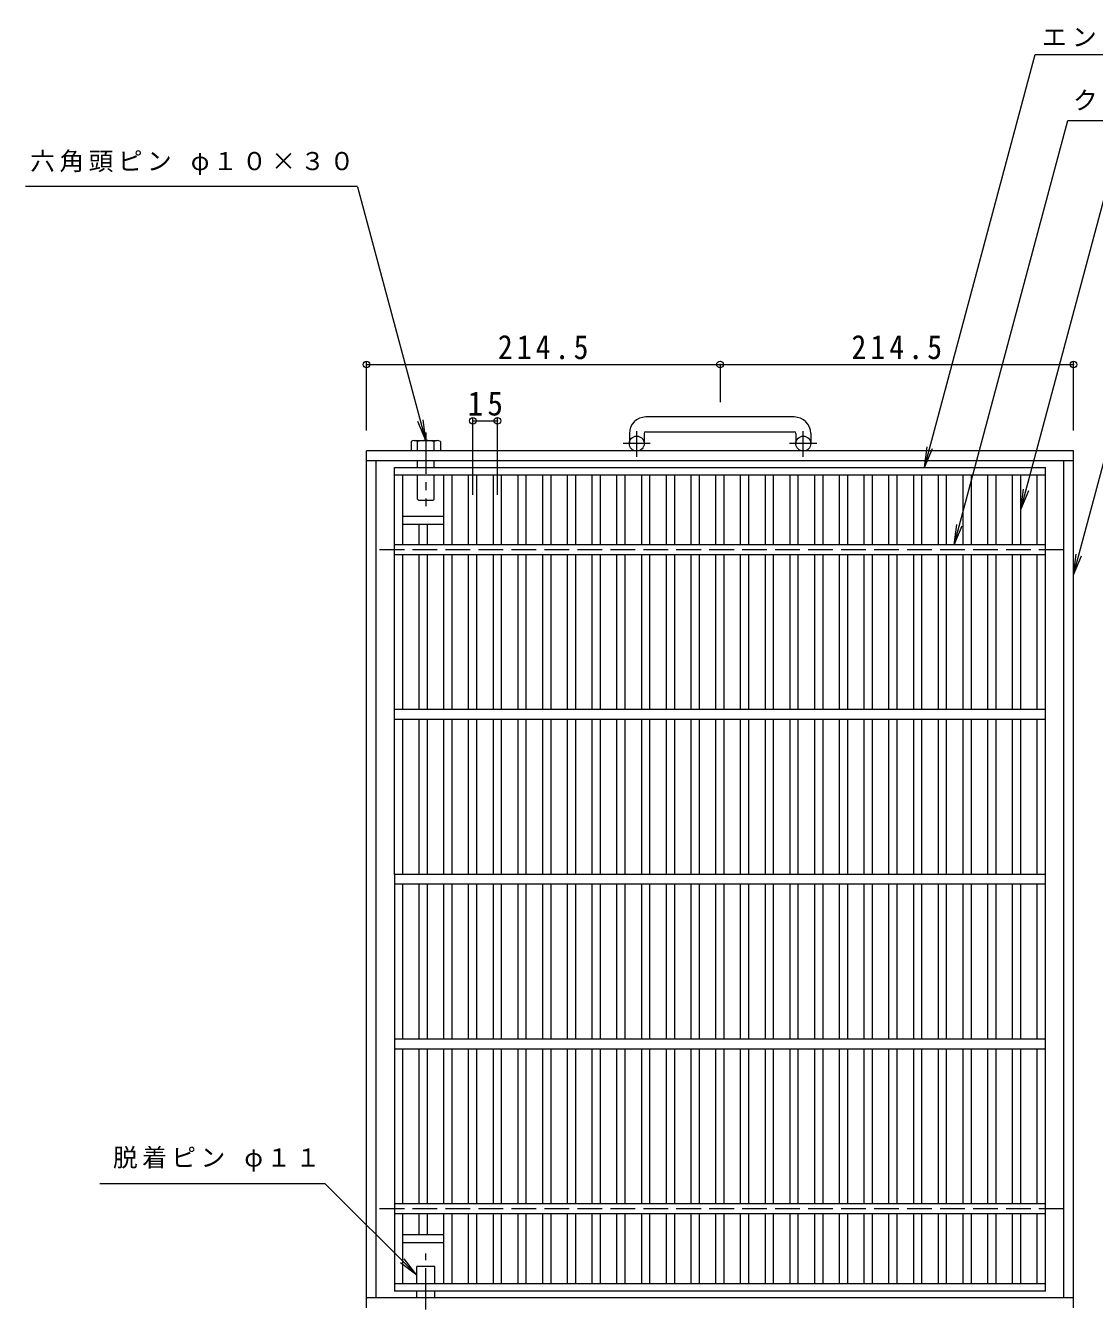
# Model space of a CAD drawing. Units: millimetres, scale not verified. Extents: x -912 to 884, y -688 to 590.
# Drawn here: x -912 to -263, y -185 to 590 of the extents above; entities that cross this region are included whole.
import ezdxf

# ---------------------------------------------------------------- set-up
doc = ezdxf.new("R2010")
doc.units = ezdxf.units.MM
doc.header["$LTSCALE"] = 5
doc.header["$PDMODE"] = 32
doc.header["$PDSIZE"] = 4
doc.linetypes.add('CHAIN1', pattern=[8, 5, -1, 1, -1])
doc.linetypes.add('DASHED3', pattern=[4, 3, -1])
for name, color, linetype, lineweight in [('A-1', 2, 'Continuous', 9), ('A-2', 3, 'Continuous', 9), ('A-4', 7, 'Continuous', 9), ('A-5', 7, 'Continuous', 9), ('A-9', 4, 'Continuous', 9)]:
    doc.layers.add(name, color=color, linetype=linetype, lineweight=lineweight)
doc.styles.add('ＭＳ ゴシック', font='')
doc.styles.get('ＭＳ ゴシック').set_extended_font_data('MS Gothic')

msp = doc.modelspace()

# ---------------------------------------------------------------- linework, layer by layer
at = {"layer": 'A-1'}
for p, q in [((-445.659, 351.96), (-535.658, 351.96)), ((-545.658, 341.96), (-545.658, 335.86)), ((-536.659, 341.96), (-536.659, 335.86)), ((-535.658, 342.96), (-445.659, 342.96)), ((-444.659, 341.96), (-444.659, 335.86)), ((-435.658, 341.96), (-435.658, 335.86)), ((-276.158, 331.36), (-705.159, 331.36)), ((-705.159, -188.639), (-705.159, 331.36)), ((-276.158, 325.36), (-705.159, 325.36)), ((-699.158, -182.64), (-699.158, 325.36)), ((-282.158, -182.64), (-282.158, 325.36)), ((-276.158, -188.639), (-276.158, 331.36)), ((-276.158, -182.64), (-705.159, -182.64))]:
    msp.add_line(p, q, dxfattribs=at)
at = {"layer": 'A-1', "linetype": 'CHAIN1'}
for p, q in [((-541.159, 327.753), (-541.159, 343.35)), ((-440.158, 327.753), (-440.158, 343.35)), ((-532.996, 335.86), (-549.403, 335.86)), ((-431.995, 335.86), (-448.402, 335.86))]:
    msp.add_line(p, q, dxfattribs=at)
at = {"layer": 'A-1', "linetype": 'DASHED3'}
for p, q in [((-282.158, 271.361), (-699.158, 271.361)), ((-282.158, -128.64), (-699.158, -128.64))]:
    msp.add_line(p, q, dxfattribs=at)
at = {"layer": 'A-1'}
for centre in [(-541.159, 335.86), (-440.159, 335.86)]:
    msp.add_circle(centre, 4.5, dxfattribs=at)
for centre, radius, start, end in [((-535.658, 341.96), 10, 90, 180), ((-445.659, 341.96), 10, 0, 90), ((-535.658, 341.96), 1, 90, 180), ((-445.659, 341.96), 1, 0, 90)]:
    msp.add_arc(centre, radius, start, end, dxfattribs=at)
at = {"layer": 'A-2'}
for p, q in [((-688.158, 74.36), (-688.158, 321.36)), ((-688.158, 321.36), (-293.158, 321.36)), ((-293.158, -178.64), (-293.158, 321.36)), ((-688.158, 316.86), (-293.158, 316.86)), ((-683.158, 274.36), (-683.158, 316.86)), ((-658.158, 274.36), (-658.158, 316.86)), ((-653.158, 274.36), (-653.158, 316.86)), ((-643.158, 274.36), (-643.158, 316.86)), ((-638.158, 274.36), (-638.158, 316.86)), ((-628.158, 274.36), (-628.158, 316.86)), ((-623.158, 274.36), (-623.158, 316.86)), ((-613.158, 274.36), (-613.158, 316.86)), ((-608.158, 274.36), (-608.158, 316.86)), ((-598.158, 274.36), (-598.158, 316.86)), ((-593.158, 274.36), (-593.158, 316.86)), ((-583.158, 274.36), (-583.158, 316.86)), ((-578.158, 274.36), (-578.158, 316.86)), ((-568.158, 274.36), (-568.158, 316.86)), ((-563.158, 274.36), (-563.158, 316.86)), ((-553.158, 274.36), (-553.158, 316.86)), ((-548.158, 274.36), (-548.158, 316.86)), ((-538.158, 274.36), (-538.158, 316.86)), ((-533.158, 274.36), (-533.158, 316.86)), ((-523.158, 274.36), (-523.158, 316.86)), ((-518.158, 274.36), (-518.158, 316.86)), ((-508.158, 274.36), (-508.158, 316.86)), ((-503.158, 274.36), (-503.158, 316.86)), ((-493.158, 274.36), (-493.158, 316.86)), ((-488.158, 274.36), (-488.158, 316.86)), ((-478.158, 274.36), (-478.158, 316.86)), ((-473.158, 274.36), (-473.158, 316.86)), ((-463.158, 274.36), (-463.158, 316.86)), ((-458.158, 274.36), (-458.158, 316.86)), ((-448.158, 274.36), (-448.158, 316.86)), ((-443.158, 274.36), (-443.158, 316.86)), ((-433.158, 274.36), (-433.158, 316.86)), ((-428.158, 274.36), (-428.158, 316.86)), ((-418.158, 274.36), (-418.158, 316.86)), ((-413.158, 274.36), (-413.158, 316.86)), ((-403.158, 274.36), (-403.158, 316.86)), ((-398.158, 274.36), (-398.158, 316.86)), ((-388.158, 274.36), (-388.158, 316.86)), ((-383.158, 274.36), (-383.158, 316.86)), ((-373.158, 274.36), (-373.158, 316.86)), ((-368.158, 274.36), (-368.158, 316.86)), ((-358.158, 274.36), (-358.158, 316.86)), ((-353.158, 274.36), (-353.158, 316.86)), ((-343.158, 274.36), (-343.158, 316.86)), ((-338.158, 274.36), (-338.158, 316.86)), ((-328.158, 274.36), (-328.158, 316.86)), ((-323.158, 274.36), (-323.158, 316.86)), ((-313.158, 274.36), (-313.158, 316.86)), ((-308.158, 274.36), (-308.158, 316.86)), ((-298.158, 274.36), (-298.158, 316.86)), ((-673.158, 274.36), (-673.158, 286.859)), ((-668.158, 274.36), (-668.158, 286.859)), ((-293.158, 274.36), (-688.158, 274.36)), ((-293.158, 268.36), (-688.158, 268.36)), ((-683.158, 174.36), (-683.158, 268.36)), ((-673.158, 174.36), (-673.158, 268.36)), ((-668.158, 174.36), (-668.158, 268.36)), ((-658.158, 174.36), (-658.158, 268.36)), ((-653.158, 174.36), (-653.158, 268.36)), ((-643.158, 174.36), (-643.158, 268.36)), ((-638.158, 174.36), (-638.158, 268.36)), ((-628.158, 174.36), (-628.158, 268.36)), ((-623.158, 174.36), (-623.158, 268.36)), ((-613.158, 174.36), (-613.158, 268.36)), ((-608.158, 174.36), (-608.158, 268.36)), ((-598.158, 174.36), (-598.158, 268.36)), ((-593.158, 174.36), (-593.158, 268.36)), ((-583.158, 174.36), (-583.158, 268.36)), ((-578.158, 174.36), (-578.158, 268.36)), ((-568.158, 174.36), (-568.158, 268.36)), ((-563.158, 174.36), (-563.158, 268.36)), ((-553.158, 174.36), (-553.158, 268.36)), ((-548.158, 174.36), (-548.158, 268.36)), ((-538.158, 174.36), (-538.158, 268.36)), ((-533.158, 174.36), (-533.158, 268.36)), ((-523.158, 174.36), (-523.158, 268.36)), ((-518.158, 174.36), (-518.158, 268.36)), ((-508.158, 174.36), (-508.158, 268.36)), ((-503.158, 174.36), (-503.158, 268.36)), ((-493.158, 174.36), (-493.158, 268.36)), ((-488.158, 174.36), (-488.158, 268.36)), ((-478.158, 174.36), (-478.158, 268.36)), ((-473.158, 174.36), (-473.158, 268.36)), ((-463.158, 174.36), (-463.158, 268.36)), ((-458.158, 174.36), (-458.158, 268.36)), ((-448.158, 174.36), (-448.158, 268.36)), ((-443.158, 174.36), (-443.158, 268.36)), ((-433.158, 174.36), (-433.158, 268.36)), ((-428.158, 174.36), (-428.158, 268.36)), ((-418.158, 174.36), (-418.158, 268.36)), ((-413.158, 174.36), (-413.158, 268.36)), ((-403.158, 174.36), (-403.158, 268.36)), ((-398.158, 174.36), (-398.158, 268.36)), ((-388.158, 174.36), (-388.158, 268.36)), ((-383.158, 174.36), (-383.158, 268.36)), ((-373.158, 174.36), (-373.158, 268.36)), ((-368.158, 174.36), (-368.158, 268.36)), ((-358.158, 174.36), (-358.158, 268.36)), ((-353.158, 174.36), (-353.158, 268.36)), ((-343.158, 174.36), (-343.158, 268.36)), ((-338.158, 174.36), (-338.158, 268.36)), ((-328.158, 174.36), (-328.158, 268.36)), ((-323.158, 174.36), (-323.158, 268.36)), ((-313.158, 174.36), (-313.158, 268.36)), ((-308.158, 174.36), (-308.158, 268.36)), ((-298.158, 174.36), (-298.158, 268.36)), ((-293.158, 174.36), (-688.158, 174.36)), ((-293.158, 168.36), (-688.158, 168.36)), ((-683.158, 74.36), (-683.158, 168.36)), ((-673.158, 74.36), (-673.158, 168.36)), ((-668.158, 74.36), (-668.158, 168.36)), ((-658.158, 74.36), (-658.158, 168.36)), ((-653.158, 74.36), (-653.158, 168.36)), ((-643.158, 74.36), (-643.158, 168.36)), ((-638.158, 74.36), (-638.158, 168.36)), ((-628.158, 74.36), (-628.158, 168.36)), ((-623.158, 74.36), (-623.158, 168.36)), ((-613.158, 74.36), (-613.158, 168.36)), ((-608.158, 74.36), (-608.158, 168.36)), ((-598.158, 74.36), (-598.158, 168.36)), ((-593.158, 74.36), (-593.158, 168.36)), ((-583.158, 74.36), (-583.158, 168.36)), ((-578.158, 74.36), (-578.158, 168.36)), ((-568.158, 74.36), (-568.158, 168.36)), ((-563.158, 74.36), (-563.158, 168.36)), ((-553.158, 74.36), (-553.158, 168.36)), ((-548.158, 74.36), (-548.158, 168.36)), ((-538.158, 74.36), (-538.158, 168.36)), ((-533.158, 74.36), (-533.158, 168.36)), ((-523.158, 74.36), (-523.158, 168.36)), ((-518.158, 74.36), (-518.158, 168.36)), ((-508.158, 74.36), (-508.158, 168.36)), ((-503.158, 74.36), (-503.158, 168.36)), ((-493.158, 74.36), (-493.158, 168.36)), ((-488.158, 74.36), (-488.158, 168.36)), ((-478.158, 74.36), (-478.158, 168.36)), ((-473.158, 74.36), (-473.158, 168.36)), ((-463.158, 74.36), (-463.158, 168.36)), ((-458.158, 74.36), (-458.158, 168.36)), ((-448.158, 74.36), (-448.158, 168.36)), ((-443.158, 74.36), (-443.158, 168.36)), ((-433.158, 74.36), (-433.158, 168.36)), ((-428.158, 74.36), (-428.158, 168.36)), ((-418.158, 74.36), (-418.158, 168.36)), ((-413.158, 74.36), (-413.158, 168.36)), ((-403.158, 74.36), (-403.158, 168.36)), ((-398.158, 74.36), (-398.158, 168.36)), ((-388.158, 74.36), (-388.158, 168.36)), ((-383.158, 74.36), (-383.158, 168.36)), ((-373.158, 74.36), (-373.158, 168.36)), ((-368.158, 74.36), (-368.158, 168.36)), ((-358.158, 74.36), (-358.158, 168.36)), ((-353.158, 74.36), (-353.158, 168.36)), ((-343.158, 74.36), (-343.158, 168.36)), ((-338.158, 74.36), (-338.158, 168.36)), ((-328.158, 74.36), (-328.158, 168.36)), ((-323.158, 74.36), (-323.158, 168.36)), ((-313.158, 74.36), (-313.158, 168.36)), ((-308.158, 74.36), (-308.158, 168.36)), ((-298.158, 74.36), (-298.158, 168.36)), ((-688.158, 74.36), (-688.158, -178.64)), ((-293.158, 74.36), (-688.158, 74.36)), ((-293.158, 68.36), (-688.158, 68.36)), ((-683.158, -25.64), (-683.158, 68.36)), ((-673.158, -25.64), (-673.158, 68.36)), ((-668.158, -25.64), (-668.158, 68.36)), ((-658.158, -25.64), (-658.158, 68.36)), ((-653.158, -25.64), (-653.158, 68.36)), ((-643.158, -25.64), (-643.158, 68.36)), ((-638.158, -25.64), (-638.158, 68.36)), ((-628.158, -25.64), (-628.158, 68.36)), ((-623.158, -25.64), (-623.158, 68.36)), ((-613.158, -25.64), (-613.158, 68.36)), ((-608.158, -25.64), (-608.158, 68.36)), ((-598.158, -25.64), (-598.158, 68.36)), ((-593.158, -25.64), (-593.158, 68.36)), ((-583.158, -25.64), (-583.158, 68.36)), ((-578.158, -25.64), (-578.158, 68.36)), ((-568.158, -25.64), (-568.158, 68.36)), ((-563.158, -25.64), (-563.158, 68.36)), ((-553.158, -25.64), (-553.158, 68.36)), ((-548.158, -25.64), (-548.158, 68.36)), ((-538.158, -25.64), (-538.158, 68.36)), ((-533.158, -25.64), (-533.158, 68.36)), ((-523.158, -25.64), (-523.158, 68.36)), ((-518.158, -25.64), (-518.158, 68.36)), ((-508.158, -25.64), (-508.158, 68.36)), ((-503.158, -25.64), (-503.158, 68.36)), ((-493.158, -25.64), (-493.158, 68.36)), ((-488.158, -25.64), (-488.158, 68.36)), ((-478.158, -25.64), (-478.158, 68.36)), ((-473.158, -25.64), (-473.158, 68.36)), ((-463.158, -25.64), (-463.158, 68.36)), ((-458.158, -25.64), (-458.158, 68.36)), ((-448.158, -25.64), (-448.158, 68.36)), ((-443.158, -25.64), (-443.158, 68.36)), ((-433.158, -25.64), (-433.158, 68.36)), ((-428.158, -25.64), (-428.158, 68.36)), ((-418.158, -25.64), (-418.158, 68.36)), ((-413.158, -25.64), (-413.158, 68.36)), ((-403.158, -25.64), (-403.158, 68.36)), ((-398.158, -25.64), (-398.158, 68.36)), ((-388.158, -25.64), (-388.158, 68.36)), ((-383.158, -25.64), (-383.158, 68.36)), ((-373.158, -25.64), (-373.158, 68.36)), ((-368.158, -25.64), (-368.158, 68.36)), ((-358.158, -25.64), (-358.158, 68.36)), ((-353.158, -25.64), (-353.158, 68.36)), ((-343.158, -25.64), (-343.158, 68.36)), ((-338.158, -25.64), (-338.158, 68.36)), ((-328.158, -25.64), (-328.158, 68.36)), ((-323.158, -25.64), (-323.158, 68.36)), ((-313.158, -25.64), (-313.158, 68.36)), ((-308.158, -25.64), (-308.158, 68.36)), ((-298.158, -25.64), (-298.158, 68.36)), ((-293.158, -25.64), (-688.158, -25.64)), ((-293.158, -31.64), (-688.158, -31.64)), ((-683.158, -125.64), (-683.158, -31.64)), ((-673.158, -125.64), (-673.158, -31.64)), ((-668.158, -125.64), (-668.158, -31.64)), ((-658.158, -125.64), (-658.158, -31.64)), ((-653.158, -125.64), (-653.158, -31.64)), ((-643.158, -125.64), (-643.158, -31.64)), ((-638.158, -125.64), (-638.158, -31.64)), ((-628.158, -125.64), (-628.158, -31.64)), ((-623.158, -125.64), (-623.158, -31.64)), ((-613.158, -125.64), (-613.158, -31.64)), ((-608.158, -125.64), (-608.158, -31.64)), ((-598.158, -125.64), (-598.158, -31.64)), ((-593.158, -125.64), (-593.158, -31.64)), ((-583.158, -125.64), (-583.158, -31.64)), ((-578.158, -125.64), (-578.158, -31.64)), ((-568.158, -125.64), (-568.158, -31.64)), ((-563.158, -125.64), (-563.158, -31.64)), ((-553.158, -125.64), (-553.158, -31.64)), ((-548.158, -125.64), (-548.158, -31.64)), ((-538.158, -125.64), (-538.158, -31.64)), ((-533.158, -125.64), (-533.158, -31.64)), ((-523.158, -125.64), (-523.158, -31.64)), ((-518.158, -125.64), (-518.158, -31.64)), ((-508.158, -125.64), (-508.158, -31.64)), ((-503.158, -125.64), (-503.158, -31.64)), ((-493.158, -125.64), (-493.158, -31.64)), ((-488.158, -125.64), (-488.158, -31.64)), ((-478.158, -125.64), (-478.158, -31.64)), ((-473.158, -125.64), (-473.158, -31.64)), ((-463.158, -125.64), (-463.158, -31.64)), ((-458.158, -125.64), (-458.158, -31.64)), ((-448.158, -125.64), (-448.158, -31.64)), ((-443.158, -125.64), (-443.158, -31.64)), ((-433.158, -125.64), (-433.158, -31.64)), ((-428.158, -125.64), (-428.158, -31.64)), ((-418.158, -125.64), (-418.158, -31.64)), ((-413.158, -125.64), (-413.158, -31.64)), ((-403.158, -125.64), (-403.158, -31.64)), ((-398.158, -125.64), (-398.158, -31.64)), ((-388.158, -125.64), (-388.158, -31.64)), ((-383.158, -125.64), (-383.158, -31.64)), ((-373.158, -125.64), (-373.158, -31.64)), ((-368.158, -125.64), (-368.158, -31.64)), ((-358.158, -125.64), (-358.158, -31.64)), ((-353.158, -125.64), (-353.158, -31.64)), ((-343.158, -125.64), (-343.158, -31.64)), ((-338.158, -125.64), (-338.158, -31.64)), ((-328.158, -125.64), (-328.158, -31.64)), ((-323.158, -125.64), (-323.158, -31.64)), ((-313.158, -125.64), (-313.158, -31.64)), ((-308.158, -125.64), (-308.158, -31.64)), ((-298.158, -125.64), (-298.158, -31.64)), ((-293.158, -125.64), (-688.158, -125.64)), ((-293.158, -131.64), (-688.158, -131.64)), ((-683.158, -174.14), (-683.158, -131.64)), ((-673.158, -144.14), (-673.158, -131.64)), ((-668.158, -144.14), (-668.158, -131.64)), ((-658.158, -174.14), (-658.158, -131.64)), ((-653.158, -174.14), (-653.158, -131.64)), ((-643.158, -174.14), (-643.158, -131.64)), ((-638.158, -174.14), (-638.158, -131.64)), ((-628.158, -174.14), (-628.158, -131.64)), ((-623.158, -174.14), (-623.158, -131.64)), ((-613.158, -174.14), (-613.158, -131.64)), ((-608.158, -174.14), (-608.158, -131.64)), ((-598.158, -174.14), (-598.158, -131.64)), ((-593.158, -174.14), (-593.158, -131.64)), ((-583.158, -174.14), (-583.158, -131.64)), ((-578.158, -174.14), (-578.158, -131.64)), ((-568.158, -174.14), (-568.158, -131.64)), ((-563.158, -174.14), (-563.158, -131.64)), ((-553.158, -174.14), (-553.158, -131.64)), ((-548.158, -174.14), (-548.158, -131.64)), ((-538.158, -174.14), (-538.158, -131.64)), ((-533.158, -174.14), (-533.158, -131.64)), ((-523.158, -174.14), (-523.158, -131.64)), ((-518.158, -174.14), (-518.158, -131.64)), ((-508.158, -174.14), (-508.158, -131.64)), ((-503.158, -174.14), (-503.158, -131.64)), ((-493.158, -174.14), (-493.158, -131.64)), ((-488.158, -174.14), (-488.158, -131.64)), ((-478.158, -174.14), (-478.158, -131.64)), ((-473.158, -174.14), (-473.158, -131.64)), ((-463.158, -174.14), (-463.158, -131.64)), ((-458.158, -174.14), (-458.158, -131.64)), ((-448.158, -174.14), (-448.158, -131.64)), ((-443.158, -174.14), (-443.158, -131.64)), ((-433.158, -174.14), (-433.158, -131.64)), ((-428.158, -174.14), (-428.158, -131.64)), ((-418.158, -174.14), (-418.158, -131.64)), ((-413.158, -174.14), (-413.158, -131.64)), ((-403.158, -174.14), (-403.158, -131.64)), ((-398.158, -174.14), (-398.158, -131.64)), ((-388.158, -174.14), (-388.158, -131.64)), ((-383.158, -174.14), (-383.158, -131.64)), ((-373.158, -174.14), (-373.158, -131.64)), ((-368.158, -174.14), (-368.158, -131.64)), ((-358.158, -174.14), (-358.158, -131.64)), ((-353.158, -174.14), (-353.158, -131.64)), ((-343.158, -174.14), (-343.158, -131.64)), ((-338.158, -174.14), (-338.158, -131.64)), ((-328.158, -174.14), (-328.158, -131.64)), ((-323.158, -174.14), (-323.158, -131.64)), ((-313.158, -174.14), (-313.158, -131.64)), ((-308.158, -174.14), (-308.158, -131.64)), ((-298.158, -174.14), (-298.158, -131.64)), ((-293.158, -174.14), (-688.158, -174.14)), ((-293.158, -178.64), (-688.158, -178.64))]:
    msp.add_line(p, q, dxfattribs=at)
at = {"layer": 'A-4'}
for p, q in [((-705.159, 343.86), (-705.159, 385.36)), ((-705.159, 383.86), (-276.158, 383.86)), ((-490.658, 383.86), (-490.658, 360.932)), ((-276.158, 343.86), (-276.158, 385.36)), ((-640.658, 304.629), (-640.658, 351.129)), ((-640.658, 349.629), (-625.718, 349.629)), ((-625.718, 304.629), (-625.718, 351.129))]:
    msp.add_line(p, q, dxfattribs=at)
for p in [(-705.159, 383.86), (-490.658, 383.86), (-276.158, 383.86), (-640.658, 349.629), (-625.718, 349.629)]:
    msp.add_point(p, dxfattribs=at)
at = {"layer": 'A-5'}
for p, q in [((-366.541, 321.36), (-299.393, 571.96)), ((-299.393, 571.96), (-69.065, 571.96)), ((-348.638, 274.36), (-279.614, 531.96)), ((-279.614, 531.96), (-94.044, 531.96)), ((-911.955, 491.96), (-710.476, 491.96)), ((-669.159, 337.76), (-710.353, 491.499)), ((-308.158, 295.86), (-255.613, 491.96)), ((-276.158, 256.247), (-237.115, 401.96)), ((-669.159, 337.76), (-673.942, 349.308)), ((-669.159, 337.76), (-670.79, 350.153)), ((-366.541, 321.36), (-364.909, 333.753)), ((-366.541, 321.36), (-361.757, 332.909)), ((-308.158, 295.86), (-306.527, 308.253)), ((-308.158, 295.86), (-303.375, 307.409)), ((-348.638, 274.36), (-347.006, 286.753)), ((-348.638, 274.36), (-343.854, 285.909)), ((-276.158, 256.247), (-274.527, 268.64)), ((-276.158, 256.247), (-271.375, 267.795)), ((-730.159, -113.39), (-866.852, -113.39)), ((-674.659, -168.89), (-730.159, -113.39)), ((-674.659, -168.89), (-684.576, -161.281)), ((-674.659, -168.89), (-682.268, -158.973))]:
    msp.add_line(p, q, dxfattribs=at)
at = {"layer": 'A-9', "linetype": 'CHAIN1'}
for p, q in [((-669.159, 342.459), (-669.159, 297.827)), ((-669.159, -229.668), (-669.159, -155.744))]:
    msp.add_line(p, q, dxfattribs=at)
at = {"layer": 'A-9'}
for p, q in [((-678.044, 337.016), (-678.044, 331.36)), ((-676.101, 337.76), (-662.216, 337.76)), ((-674.159, 331.36), (-674.159, 337.016)), ((-664.158, 331.36), (-664.158, 337.016)), ((-660.274, 337.016), (-660.274, 331.36)), ((-674.159, 321.36), (-674.159, 325.36)), ((-664.158, 321.36), (-664.158, 325.36)), ((-674.159, 302.172), (-674.159, 316.861)), ((-664.158, 302.172), (-664.158, 316.861)), ((-673.347, 301.36), (-674.159, 302.172)), ((-664.97, 301.36), (-664.158, 302.172)), ((-664.97, 301.36), (-673.347, 301.36)), ((-683.158, 291.859), (-658.278, 291.859)), ((-683.158, 286.859), (-658.278, 286.859)), ((-683.158, -144.14), (-658.278, -144.14)), ((-683.158, -149.14), (-658.278, -149.14)), ((-663.659, -163.64), (-674.659, -163.64)), ((-674.659, -174.14), (-674.659, -163.64)), ((-663.659, -174.14), (-663.659, -163.64)), ((-674.659, -182.64), (-674.659, -178.64)), ((-663.659, -182.64), (-663.659, -178.64))]:
    msp.add_line(p, q, dxfattribs=at)
for centre, radius, start, end in [((-676.101, 334.85), 2.91, 48.12389, 131.8763), ((-669.159, 320.57), 17.19, 73.09029, 106.90971), ((-662.216, 334.85), 2.91, 48.1237, 131.87611)]:
    msp.add_arc(centre, radius, start, end, dxfattribs=at)

# ---------------------------------------------------------------- texts
at = {"layer": 'A-4', "color": 2, "char_height": 14.66, "attachment_point": 7, "style": 'ＭＳ ゴシック'}
for s, insert in [('\\T1.28;\\W0.9;214.5', (-625.409, 386.86)), ('\\T1.28;\\W0.9;214.5', (-410.908, 386.86)), ('\\T1.27;\\W0.95;15', (-643.813, 352.629))]:
    msp.add_mtext(s, dxfattribs=dict(at, insert=insert))
at = {"layer": 'A-5', "char_height": 11, "attachment_point": 7, "style": 'ＭＳ ゴシック'}
for s, insert in [('\\T1.21;エンドプレート\\~ＦＢ4.5×32', (-295.315, 576.438)), ('\\T1.21;クロスバー\\~φ６\\~＠100', (-276.544, 535.714)), ('\\T1.18;六角頭ピン\\~φ１０×３０', (-909.103, 498.781)), ('\\T1.18;脱着ピン\\~φ１１', (-858.909, -105.97))]:
    msp.add_mtext(s, dxfattribs=dict(at, insert=insert))

doc.saveas('drawing.dxf')
